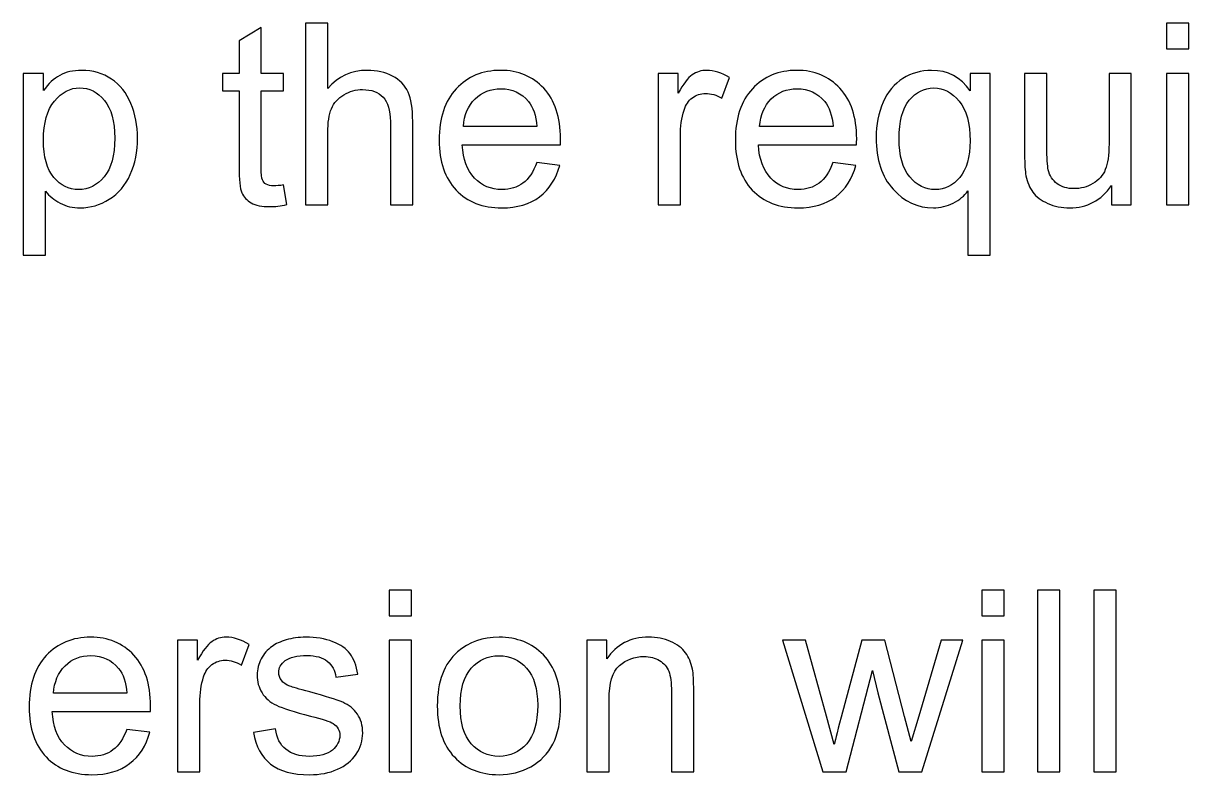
# Model space of a CAD drawing. Header units: millimetres. Extents: x -819 to 558, y -342 to 336.
# Drawn here: x -769.3 to -710.9, y -63.4 to -25.7 of the extents above; entities that cross this region are included whole.
import ezdxf

# ---------------------------------------------------------------- set-up
doc = ezdxf.new("R2010")
doc.units = ezdxf.units.MM
doc.header["$MEASUREMENT"] = 0
doc.layers.add('#Layer 1', color=7, linetype='Continuous')

msp = doc.modelspace()

# ---------------------------------------------------------------- linework, layer by layer
at = {"layer": '#Layer 1', "color": 250}
for points, knots in [([(-756.2253, -33.8269), (-756.2253, -33.8269), (-756.0644, -34.8133), (-756.0644, -34.8133), (-756.0644, -34.8133), (-756.3777, -34.8789), (-756.6592, -34.9128), (-756.9069, -34.9128), (-756.9069, -34.9128), (-757.3133, -34.9128), (-757.6265, -34.8493), (-757.8509, -34.7202), (-757.8509, -34.7202), (-758.0732, -34.5932), (-758.2298, -34.4238), (-758.3208, -34.2143), (-758.3208, -34.2143), (-758.4118, -34.0068), (-758.4584, -33.5666), (-758.4584, -32.8977), (-758.4584, -32.8977), (-758.4584, -32.8977), (-758.4584, -29.1089), (-758.4584, -29.1089), (-758.4584, -29.1089), (-758.4584, -29.1089), (-759.2775, -29.1089), (-759.2775, -29.1089), (-759.2775, -29.1089), (-759.2775, -29.1089), (-759.2775, -28.241), (-759.2775, -28.241), (-759.2775, -28.241), (-759.2775, -28.241), (-758.4584, -28.241), (-758.4584, -28.241), (-758.4584, -28.241), (-758.4584, -28.241), (-758.4584, -26.6091), (-758.4584, -26.6091), (-758.4584, -26.6091), (-758.4584, -26.6091), (-757.3471, -25.9402), (-757.3471, -25.9402), (-757.3471, -25.9402), (-757.3471, -25.9402), (-757.3471, -28.241), (-757.3471, -28.241), (-757.3471, -28.241), (-757.3471, -28.241), (-756.2253, -28.241), (-756.2253, -28.241), (-756.2253, -28.241), (-756.2253, -28.241), (-756.2253, -29.1089), (-756.2253, -29.1089), (-756.2253, -29.1089), (-756.2253, -29.1089), (-757.3471, -29.1089), (-757.3471, -29.1089), (-757.3471, -29.1089), (-757.3471, -29.1089), (-757.3471, -32.9591), (-757.3471, -32.9591), (-757.3471, -32.9591), (-757.3471, -33.2787), (-757.3281, -33.4819), (-757.29, -33.5729), (-757.29, -33.5729), (-757.2498, -33.6639), (-757.1863, -33.7359), (-757.0974, -33.7909), (-757.0974, -33.7909), (-757.0085, -33.8439), (-756.8815, -33.8714), (-756.7164, -33.8714), (-756.7164, -33.8714), (-756.5915, -33.8714), (-756.4285, -33.8566), (-756.2253, -33.8269)], [0, 0, 0, 0, 0.05, 0.05, 0.05, 0.05, 0.1, 0.1, 0.1, 0.1, 0.15, 0.15, 0.15, 0.15, 0.2, 0.2, 0.2, 0.2, 0.25, 0.25, 0.25, 0.25, 0.3, 0.3, 0.3, 0.3, 0.35, 0.35, 0.35, 0.35, 0.4, 0.4, 0.4, 0.4, 0.45, 0.45, 0.45, 0.45, 0.5, 0.5, 0.5, 0.5, 0.55, 0.55, 0.55, 0.55, 0.6, 0.6, 0.6, 0.6, 0.65, 0.65, 0.65, 0.65, 0.7, 0.7, 0.7, 0.7, 0.75, 0.75, 0.75, 0.75, 0.8, 0.8, 0.8, 0.8, 0.85, 0.85, 0.85, 0.85, 0.9, 0.9, 0.9, 0.9, 0.95, 0.95, 0.95, 0.95, 1, 1, 1, 1]), ([(-755.1331, -34.826), (-755.1331, -34.826), (-755.1331, -25.7349), (-755.1331, -25.7349), (-755.1331, -25.7349), (-755.1331, -25.7349), (-754.0176, -25.7349), (-754.0176, -25.7349), (-754.0176, -25.7349), (-754.0176, -25.7349), (-754.0176, -28.9967), (-754.0176, -28.9967), (-754.0176, -28.9967), (-753.4969, -28.3934), (-752.8386, -28.0908), (-752.0449, -28.0908), (-752.0449, -28.0908), (-751.558, -28.0908), (-751.1347, -28.1881), (-750.7749, -28.3807), (-750.7749, -28.3807), (-750.415, -28.5712), (-750.1568, -28.8379), (-750.0023, -29.1766), (-750.0023, -29.1766), (-749.8478, -29.5153), (-749.7695, -30.0085), (-749.7695, -30.6519), (-749.7695, -30.6519), (-749.7695, -30.6519), (-749.7695, -34.826), (-749.7695, -34.826), (-749.7695, -34.826), (-749.7695, -34.826), (-750.8871, -34.826), (-750.8871, -34.826), (-750.8871, -34.826), (-750.8871, -34.826), (-750.8871, -30.6519), (-750.8871, -30.6519), (-750.8871, -30.6519), (-750.8871, -30.0952), (-751.0077, -29.6888), (-751.249, -29.4348), (-751.249, -29.4348), (-751.4903, -29.1808), (-751.8332, -29.0517), (-752.2756, -29.0517), (-752.2756, -29.0517), (-752.6058, -29.0517), (-752.9169, -29.1385), (-753.209, -29.31), (-753.209, -29.31), (-753.5011, -29.4814), (-753.7086, -29.7142), (-753.8313, -30.0085), (-753.8313, -30.0085), (-753.9562, -30.3006), (-754.0176, -30.707), (-754.0176, -31.2234), (-754.0176, -31.2234), (-754.0176, -31.2234), (-754.0176, -34.826), (-754.0176, -34.826), (-754.0176, -34.826), (-754.0176, -34.826), (-755.1331, -34.826), (-755.1331, -34.826)], [0, 0, 0, 0, 0.0588235, 0.0588235, 0.0588235, 0.0588235, 0.1176471, 0.1176471, 0.1176471, 0.1176471, 0.1764706, 0.1764706, 0.1764706, 0.1764706, 0.2352941, 0.2352941, 0.2352941, 0.2352941, 0.2941176, 0.2941176, 0.2941176, 0.2941176, 0.3529412, 0.3529412, 0.3529412, 0.3529412, 0.4117647, 0.4117647, 0.4117647, 0.4117647, 0.4705882, 0.4705882, 0.4705882, 0.4705882, 0.5294118, 0.5294118, 0.5294118, 0.5294118, 0.5882353, 0.5882353, 0.5882353, 0.5882353, 0.6470588, 0.6470588, 0.6470588, 0.6470588, 0.7058824, 0.7058824, 0.7058824, 0.7058824, 0.7647059, 0.7647059, 0.7647059, 0.7647059, 0.8235294, 0.8235294, 0.8235294, 0.8235294, 0.8823529, 0.8823529, 0.8823529, 0.8823529, 0.9411765, 0.9411765, 0.9411765, 0.9411765, 1, 1, 1, 1]), ([(-712.0548, -27.0197), (-712.0548, -27.0197), (-712.0548, -25.7349), (-712.0548, -25.7349), (-712.0548, -25.7349), (-712.0548, -25.7349), (-710.9372, -25.7349), (-710.9372, -25.7349), (-710.9372, -25.7349), (-710.9372, -25.7349), (-710.9372, -27.0197), (-710.9372, -27.0197), (-710.9372, -27.0197), (-710.9372, -27.0197), (-712.0548, -27.0197), (-712.0548, -27.0197)], [0, 0, 0, 0, 0.25, 0.25, 0.25, 0.25, 0.5, 0.5, 0.5, 0.5, 0.75, 0.75, 0.75, 0.75, 1, 1, 1, 1]), ([(-769.2534, -37.3491), (-769.2534, -37.3491), (-769.2534, -28.241), (-769.2534, -28.241), (-769.2534, -28.241), (-769.2534, -28.241), (-768.2374, -28.241), (-768.2374, -28.241), (-768.2374, -28.241), (-768.2374, -28.241), (-768.2374, -29.0962), (-768.2374, -29.0962), (-768.2374, -29.0962), (-767.9982, -28.7617), (-767.7273, -28.5099), (-767.4246, -28.3426), (-767.4246, -28.3426), (-767.124, -28.1754), (-766.7578, -28.0908), (-766.3282, -28.0908), (-766.3282, -28.0908), (-765.7651, -28.0908), (-765.2698, -28.2368), (-764.8401, -28.5247), (-764.8401, -28.5247), (-764.4083, -28.8147), (-764.0845, -29.2232), (-763.8665, -29.7502), (-763.8665, -29.7502), (-763.6463, -30.2773), (-763.5363, -30.8551), (-763.5363, -31.4838), (-763.5363, -31.4838), (-763.5363, -32.1569), (-763.6569, -32.7644), (-763.9003, -33.3041), (-763.9003, -33.3041), (-764.1416, -33.8439), (-764.493, -34.2566), (-764.9544, -34.5445), (-764.9544, -34.5445), (-765.4159, -34.8302), (-765.9006, -34.9742), (-766.4086, -34.9742), (-766.4086, -34.9742), (-766.7811, -34.9742), (-767.1134, -34.8959), (-767.4098, -34.7392), (-767.4098, -34.7392), (-767.7061, -34.5826), (-767.9474, -34.3836), (-768.1379, -34.1444), (-768.1379, -34.1444), (-768.1379, -34.1444), (-768.1379, -37.3491), (-768.1379, -37.3491), (-768.1379, -37.3491), (-768.1379, -37.3491), (-769.2534, -37.3491), (-769.2534, -37.3491)], [0, 0, 0, 0, 0.0666667, 0.0666667, 0.0666667, 0.0666667, 0.1333333, 0.1333333, 0.1333333, 0.1333333, 0.2, 0.2, 0.2, 0.2, 0.2666667, 0.2666667, 0.2666667, 0.2666667, 0.3333333, 0.3333333, 0.3333333, 0.3333333, 0.4, 0.4, 0.4, 0.4, 0.4666667, 0.4666667, 0.4666667, 0.4666667, 0.5333333, 0.5333333, 0.5333333, 0.5333333, 0.6, 0.6, 0.6, 0.6, 0.6666667, 0.6666667, 0.6666667, 0.6666667, 0.7333333, 0.7333333, 0.7333333, 0.7333333, 0.8, 0.8, 0.8, 0.8, 0.8666667, 0.8666667, 0.8666667, 0.8666667, 0.9333333, 0.9333333, 0.9333333, 0.9333333, 1, 1, 1, 1]), ([(-743.5634, -32.7051), (-743.5634, -32.7051), (-742.4098, -32.8469), (-742.4098, -32.8469), (-742.4098, -32.8469), (-742.5919, -33.5221), (-742.9284, -34.0449), (-743.4195, -34.4175), (-743.4195, -34.4175), (-743.9127, -34.7879), (-744.5413, -34.9742), (-745.3054, -34.9742), (-745.3054, -34.9742), (-746.2685, -34.9742), (-747.0326, -34.6778), (-747.5957, -34.0852), (-747.5957, -34.0852), (-748.1608, -33.4925), (-748.4423, -32.6606), (-748.4423, -31.5896), (-748.4423, -31.5896), (-748.4423, -30.4805), (-748.1566, -29.6211), (-747.5872, -29.0094), (-747.5872, -29.0094), (-747.0157, -28.3977), (-746.277, -28.0908), (-745.3668, -28.0908), (-745.3668, -28.0908), (-744.4863, -28.0908), (-743.7666, -28.3913), (-743.2099, -28.9903), (-743.2099, -28.9903), (-742.6511, -29.5894), (-742.3717, -30.4339), (-742.3717, -31.5198), (-742.3717, -31.5198), (-742.3717, -31.5875), (-742.3738, -31.687), (-742.3781, -31.8182), (-742.3781, -31.8182), (-742.3781, -31.8182), (-747.2887, -31.8182), (-747.2887, -31.8182), (-747.2887, -31.8182), (-747.2485, -32.5421), (-747.0432, -33.0967), (-746.6749, -33.4798), (-746.6749, -33.4798), (-746.3066, -33.865), (-745.8494, -34.0576), (-745.2991, -34.0576), (-745.2991, -34.0576), (-744.8906, -34.0576), (-744.5413, -33.9497), (-744.2513, -33.7338), (-744.2513, -33.7338), (-743.9613, -33.52), (-743.7327, -33.1771), (-743.5634, -32.7051)], [0, 0, 0, 0, 0.0666667, 0.0666667, 0.0666667, 0.0666667, 0.1333333, 0.1333333, 0.1333333, 0.1333333, 0.2, 0.2, 0.2, 0.2, 0.2666667, 0.2666667, 0.2666667, 0.2666667, 0.3333333, 0.3333333, 0.3333333, 0.3333333, 0.4, 0.4, 0.4, 0.4, 0.4666667, 0.4666667, 0.4666667, 0.4666667, 0.5333333, 0.5333333, 0.5333333, 0.5333333, 0.6, 0.6, 0.6, 0.6, 0.6666667, 0.6666667, 0.6666667, 0.6666667, 0.7333333, 0.7333333, 0.7333333, 0.7333333, 0.8, 0.8, 0.8, 0.8, 0.8666667, 0.8666667, 0.8666667, 0.8666667, 0.9333333, 0.9333333, 0.9333333, 0.9333333, 1, 1, 1, 1]), ([(-737.4907, -34.826), (-737.4907, -34.826), (-737.4907, -28.241), (-737.4907, -28.241), (-737.4907, -28.241), (-737.4907, -28.241), (-736.4874, -28.241), (-736.4874, -28.241), (-736.4874, -28.241), (-736.4874, -28.241), (-736.4874, -29.238), (-736.4874, -29.238), (-736.4874, -29.238), (-736.2313, -28.7723), (-735.9942, -28.4633), (-735.7762, -28.3151), (-735.7762, -28.3151), (-735.5603, -28.167), (-735.3211, -28.0908), (-735.0608, -28.0908), (-735.0608, -28.0908), (-734.684, -28.0908), (-734.303, -28.2114), (-733.9135, -28.4506), (-733.9135, -28.4506), (-733.9135, -28.4506), (-734.2988, -29.4878), (-734.2988, -29.4878), (-734.2988, -29.4878), (-734.5697, -29.3248), (-734.8427, -29.2443), (-735.1158, -29.2443), (-735.1158, -29.2443), (-735.3613, -29.2443), (-735.5793, -29.3184), (-735.7741, -29.4645), (-735.7741, -29.4645), (-735.9688, -29.6126), (-736.1064, -29.8158), (-736.1889, -30.0762), (-736.1889, -30.0762), (-736.3138, -30.472), (-736.3752, -30.9059), (-736.3752, -31.3779), (-736.3752, -31.3779), (-736.3752, -31.3779), (-736.3752, -34.826), (-736.3752, -34.826), (-736.3752, -34.826), (-736.3752, -34.826), (-737.4907, -34.826), (-737.4907, -34.826)], [0, 0, 0, 0, 0.0769231, 0.0769231, 0.0769231, 0.0769231, 0.1538462, 0.1538462, 0.1538462, 0.1538462, 0.2307692, 0.2307692, 0.2307692, 0.2307692, 0.3076923, 0.3076923, 0.3076923, 0.3076923, 0.3846154, 0.3846154, 0.3846154, 0.3846154, 0.4615385, 0.4615385, 0.4615385, 0.4615385, 0.5384615, 0.5384615, 0.5384615, 0.5384615, 0.6153846, 0.6153846, 0.6153846, 0.6153846, 0.6923077, 0.6923077, 0.6923077, 0.6923077, 0.7692308, 0.7692308, 0.7692308, 0.7692308, 0.8461538, 0.8461538, 0.8461538, 0.8461538, 0.9230769, 0.9230769, 0.9230769, 0.9230769, 1, 1, 1, 1]), ([(-728.7425, -32.7051), (-728.7425, -32.7051), (-727.5889, -32.8469), (-727.5889, -32.8469), (-727.5889, -32.8469), (-727.771, -33.5221), (-728.1075, -34.0449), (-728.5986, -34.4175), (-728.5986, -34.4175), (-729.0918, -34.7879), (-729.7204, -34.9742), (-730.4845, -34.9742), (-730.4845, -34.9742), (-731.4476, -34.9742), (-732.2117, -34.6778), (-732.7748, -34.0852), (-732.7748, -34.0852), (-733.3399, -33.4925), (-733.6214, -32.6606), (-733.6214, -31.5896), (-733.6214, -31.5896), (-733.6214, -30.4805), (-733.3357, -29.6211), (-732.7663, -29.0094), (-732.7663, -29.0094), (-732.1948, -28.3977), (-731.4561, -28.0908), (-730.5459, -28.0908), (-730.5459, -28.0908), (-729.6654, -28.0908), (-728.9457, -28.3913), (-728.389, -28.9903), (-728.389, -28.9903), (-727.8302, -29.5894), (-727.5508, -30.4339), (-727.5508, -31.5198), (-727.5508, -31.5198), (-727.5508, -31.5875), (-727.5529, -31.687), (-727.5572, -31.8182), (-727.5572, -31.8182), (-727.5572, -31.8182), (-732.4678, -31.8182), (-732.4678, -31.8182), (-732.4678, -31.8182), (-732.4276, -32.5421), (-732.2223, -33.0967), (-731.854, -33.4798), (-731.854, -33.4798), (-731.4857, -33.865), (-731.0285, -34.0576), (-730.4782, -34.0576), (-730.4782, -34.0576), (-730.0697, -34.0576), (-729.7204, -33.9497), (-729.4304, -33.7338), (-729.4304, -33.7338), (-729.1404, -33.52), (-728.9118, -33.1771), (-728.7425, -32.7051)], [0, 0, 0, 0, 0.0666667, 0.0666667, 0.0666667, 0.0666667, 0.1333333, 0.1333333, 0.1333333, 0.1333333, 0.2, 0.2, 0.2, 0.2, 0.2666667, 0.2666667, 0.2666667, 0.2666667, 0.3333333, 0.3333333, 0.3333333, 0.3333333, 0.4, 0.4, 0.4, 0.4, 0.4666667, 0.4666667, 0.4666667, 0.4666667, 0.5333333, 0.5333333, 0.5333333, 0.5333333, 0.6, 0.6, 0.6, 0.6, 0.6666667, 0.6666667, 0.6666667, 0.6666667, 0.7333333, 0.7333333, 0.7333333, 0.7333333, 0.8, 0.8, 0.8, 0.8, 0.8666667, 0.8666667, 0.8666667, 0.8666667, 0.9333333, 0.9333333, 0.9333333, 0.9333333, 1, 1, 1, 1]), ([(-721.9882, -37.3491), (-721.9882, -37.3491), (-721.9882, -34.1254), (-721.9882, -34.1254), (-721.9882, -34.1254), (-722.1618, -34.3688), (-722.4052, -34.572), (-722.7164, -34.7329), (-722.7164, -34.7329), (-723.0296, -34.8937), (-723.362, -34.9742), (-723.7133, -34.9742), (-723.7133, -34.9742), (-724.4944, -34.9742), (-725.1675, -34.663), (-725.7305, -34.0386), (-725.7305, -34.0386), (-726.2957, -33.4142), (-726.5772, -32.559), (-726.5772, -31.4711), (-726.5772, -31.4711), (-726.5772, -30.8107), (-726.4629, -30.2159), (-726.2322, -29.691), (-726.2322, -29.691), (-726.0036, -29.166), (-725.6712, -28.7681), (-725.2352, -28.4972), (-725.2352, -28.4972), (-724.7992, -28.2262), (-724.3208, -28.0908), (-723.8001, -28.0908), (-723.8001, -28.0908), (-722.9852, -28.0908), (-722.3438, -28.4337), (-721.8761, -29.1216), (-721.8761, -29.1216), (-721.8761, -29.1216), (-721.8761, -28.241), (-721.8761, -28.241), (-721.8761, -28.241), (-721.8761, -28.241), (-720.8728, -28.241), (-720.8728, -28.241), (-720.8728, -28.241), (-720.8728, -28.241), (-720.8728, -37.3491), (-720.8728, -37.3491), (-720.8728, -37.3491), (-720.8728, -37.3491), (-721.9882, -37.3491), (-721.9882, -37.3491)], [0, 0, 0, 0, 0.0769231, 0.0769231, 0.0769231, 0.0769231, 0.1538462, 0.1538462, 0.1538462, 0.1538462, 0.2307692, 0.2307692, 0.2307692, 0.2307692, 0.3076923, 0.3076923, 0.3076923, 0.3076923, 0.3846154, 0.3846154, 0.3846154, 0.3846154, 0.4615385, 0.4615385, 0.4615385, 0.4615385, 0.5384615, 0.5384615, 0.5384615, 0.5384615, 0.6153846, 0.6153846, 0.6153846, 0.6153846, 0.6923077, 0.6923077, 0.6923077, 0.6923077, 0.7692308, 0.7692308, 0.7692308, 0.7692308, 0.8461538, 0.8461538, 0.8461538, 0.8461538, 0.9230769, 0.9230769, 0.9230769, 0.9230769, 1, 1, 1, 1]), ([(-714.8064, -34.826), (-714.8064, -34.826), (-714.8064, -33.8587), (-714.8064, -33.8587), (-714.8064, -33.8587), (-715.3208, -34.6037), (-716.0171, -34.9742), (-716.8977, -34.9742), (-716.8977, -34.9742), (-717.285, -34.9742), (-717.6491, -34.9001), (-717.9856, -34.7519), (-717.9856, -34.7519), (-718.3222, -34.6037), (-718.572, -34.4154), (-718.7349, -34.191), (-718.7349, -34.191), (-718.9, -33.9645), (-719.0143, -33.6893), (-719.08, -33.3634), (-719.08, -33.3634), (-719.1244, -33.1432), (-719.1477, -32.7961), (-719.1477, -32.3199), (-719.1477, -32.3199), (-719.1477, -32.3199), (-719.1477, -28.241), (-719.1477, -28.241), (-719.1477, -28.241), (-719.1477, -28.241), (-718.0322, -28.241), (-718.0322, -28.241), (-718.0322, -28.241), (-718.0322, -28.241), (-718.0322, -31.8923), (-718.0322, -31.8923), (-718.0322, -31.8923), (-718.0322, -32.4765), (-718.0089, -32.8681), (-717.9645, -33.0713), (-717.9645, -33.0713), (-717.8925, -33.3655), (-717.7443, -33.5941), (-717.5179, -33.7634), (-717.5179, -33.7634), (-717.2893, -33.9306), (-717.0077, -34.0132), (-716.6733, -34.0132), (-716.6733, -34.0132), (-716.3389, -34.0132), (-716.0256, -33.9285), (-715.7314, -33.7571), (-715.7314, -33.7571), (-715.4372, -33.5856), (-715.2297, -33.3507), (-715.1091, -33.0565), (-715.1091, -33.0565), (-714.9863, -32.7601), (-714.9249, -32.3304), (-714.9249, -31.7695), (-714.9249, -31.7695), (-714.9249, -31.7695), (-714.9249, -28.241), (-714.9249, -28.241), (-714.9249, -28.241), (-714.9249, -28.241), (-713.8095, -28.241), (-713.8095, -28.241), (-713.8095, -28.241), (-713.8095, -28.241), (-713.8095, -34.826), (-713.8095, -34.826), (-713.8095, -34.826), (-713.8095, -34.826), (-714.8064, -34.826), (-714.8064, -34.826)], [0, 0, 0, 0, 0.0526316, 0.0526316, 0.0526316, 0.0526316, 0.1052632, 0.1052632, 0.1052632, 0.1052632, 0.1578947, 0.1578947, 0.1578947, 0.1578947, 0.2105263, 0.2105263, 0.2105263, 0.2105263, 0.2631579, 0.2631579, 0.2631579, 0.2631579, 0.3157895, 0.3157895, 0.3157895, 0.3157895, 0.3684211, 0.3684211, 0.3684211, 0.3684211, 0.4210526, 0.4210526, 0.4210526, 0.4210526, 0.4736842, 0.4736842, 0.4736842, 0.4736842, 0.5263158, 0.5263158, 0.5263158, 0.5263158, 0.5789474, 0.5789474, 0.5789474, 0.5789474, 0.6315789, 0.6315789, 0.6315789, 0.6315789, 0.6842105, 0.6842105, 0.6842105, 0.6842105, 0.7368421, 0.7368421, 0.7368421, 0.7368421, 0.7894737, 0.7894737, 0.7894737, 0.7894737, 0.8421053, 0.8421053, 0.8421053, 0.8421053, 0.8947368, 0.8947368, 0.8947368, 0.8947368, 0.9473684, 0.9473684, 0.9473684, 0.9473684, 1, 1, 1, 1]), ([(-712.0548, -34.826), (-712.0548, -34.826), (-712.0548, -28.241), (-712.0548, -28.241), (-712.0548, -28.241), (-712.0548, -28.241), (-710.9372, -28.241), (-710.9372, -28.241), (-710.9372, -28.241), (-710.9372, -28.241), (-710.9372, -34.826), (-710.9372, -34.826), (-710.9372, -34.826), (-710.9372, -34.826), (-712.0548, -34.826), (-712.0548, -34.826)], [0, 0, 0, 0, 0.25, 0.25, 0.25, 0.25, 0.5, 0.5, 0.5, 0.5, 0.75, 0.75, 0.75, 0.75, 1, 1, 1, 1]), ([(-768.2437, -31.5706), (-768.2437, -32.4172), (-768.0723, -33.0438), (-767.7294, -33.4502), (-767.7294, -33.4502), (-767.3865, -33.8544), (-766.9695, -34.0576), (-766.4827, -34.0576), (-766.4827, -34.0576), (-765.9874, -34.0576), (-765.5619, -33.8481), (-765.2084, -33.4269), (-765.2084, -33.4269), (-764.855, -33.0078), (-764.6772, -32.358), (-764.6772, -31.4774), (-764.6772, -31.4774), (-764.6772, -30.6371), (-764.8507, -30.0106), (-765.1957, -29.5915), (-765.1957, -29.5915), (-765.5408, -29.1745), (-765.9535, -28.9649), (-766.4319, -28.9649), (-766.4319, -28.9649), (-766.9081, -28.9649), (-767.3293, -29.1872), (-767.6955, -29.6317), (-767.6955, -29.6317), (-768.0617, -30.0762), (-768.2437, -30.7239), (-768.2437, -31.5706)], [0, 0, 0, 0, 0.125, 0.125, 0.125, 0.125, 0.25, 0.25, 0.25, 0.25, 0.375, 0.375, 0.375, 0.375, 0.5, 0.5, 0.5, 0.5, 0.625, 0.625, 0.625, 0.625, 0.75, 0.75, 0.75, 0.75, 0.875, 0.875, 0.875, 0.875, 1, 1, 1, 1]), ([(-747.2274, -30.8996), (-747.2274, -30.8996), (-743.5507, -30.8996), (-743.5507, -30.8996), (-743.5507, -30.8996), (-743.5994, -30.3471), (-743.7412, -29.9301), (-743.9719, -29.655), (-743.9719, -29.655), (-744.3275, -29.2253), (-744.789, -29.0094), (-745.3541, -29.0094), (-745.3541, -29.0094), (-745.8663, -29.0094), (-746.2981, -29.1808), (-746.6474, -29.5237), (-746.6474, -29.5237), (-746.9966, -29.8666), (-747.1893, -30.326), (-747.2274, -30.8996)], [0, 0, 0, 0, 0.2, 0.2, 0.2, 0.2, 0.4, 0.4, 0.4, 0.4, 0.6, 0.6, 0.6, 0.6, 0.8, 0.8, 0.8, 0.8, 1, 1, 1, 1]), ([(-732.4065, -30.8996), (-732.4065, -30.8996), (-728.7298, -30.8996), (-728.7298, -30.8996), (-728.7298, -30.8996), (-728.7785, -30.3471), (-728.9203, -29.9301), (-729.151, -29.655), (-729.151, -29.655), (-729.5066, -29.2253), (-729.9681, -29.0094), (-730.5332, -29.0094), (-730.5332, -29.0094), (-731.0454, -29.0094), (-731.4772, -29.1808), (-731.8265, -29.5237), (-731.8265, -29.5237), (-732.1757, -29.8666), (-732.3684, -30.326), (-732.4065, -30.8996)], [0, 0, 0, 0, 0.2, 0.2, 0.2, 0.2, 0.4, 0.4, 0.4, 0.4, 0.6, 0.6, 0.6, 0.6, 0.8, 0.8, 0.8, 0.8, 1, 1, 1, 1]), ([(-725.4299, -31.5155), (-725.4299, -32.3622), (-725.2521, -32.9972), (-724.8965, -33.4205), (-724.8965, -33.4205), (-724.5409, -33.846), (-724.1155, -34.0576), (-723.6202, -34.0576), (-723.6202, -34.0576), (-723.1439, -34.0576), (-722.7354, -33.8566), (-722.3925, -33.4523), (-722.3925, -33.4523), (-722.0475, -33.0501), (-721.8761, -32.4363), (-721.8761, -31.6129), (-721.8761, -31.6129), (-721.8761, -30.7366), (-722.0581, -30.0783), (-722.42, -29.6359), (-722.42, -29.6359), (-722.782, -29.1935), (-723.2053, -28.9713), (-723.6943, -28.9713), (-723.6943, -28.9713), (-724.1769, -28.9713), (-724.5875, -29.1787), (-724.9241, -29.5894), (-724.9241, -29.5894), (-725.2606, -30), (-725.4299, -30.6413), (-725.4299, -31.5155)], [0, 0, 0, 0, 0.125, 0.125, 0.125, 0.125, 0.25, 0.25, 0.25, 0.25, 0.375, 0.375, 0.375, 0.375, 0.5, 0.5, 0.5, 0.5, 0.625, 0.625, 0.625, 0.625, 0.75, 0.75, 0.75, 0.75, 0.875, 0.875, 0.875, 0.875, 1, 1, 1, 1]), ([(-750.9378, -55.3957), (-750.9378, -55.3957), (-750.9378, -54.1109), (-750.9378, -54.1109), (-750.9378, -54.1109), (-750.9378, -54.1109), (-749.8202, -54.1109), (-749.8202, -54.1109), (-749.8202, -54.1109), (-749.8202, -54.1109), (-749.8202, -55.3957), (-749.8202, -55.3957), (-749.8202, -55.3957), (-749.8202, -55.3957), (-750.9378, -55.3957), (-750.9378, -55.3957)], [0, 0, 0, 0, 0.25, 0.25, 0.25, 0.25, 0.5, 0.5, 0.5, 0.5, 0.75, 0.75, 0.75, 0.75, 1, 1, 1, 1]), ([(-721.2897, -55.3957), (-721.2897, -55.3957), (-721.2897, -54.1109), (-721.2897, -54.1109), (-721.2897, -54.1109), (-721.2897, -54.1109), (-720.1721, -54.1109), (-720.1721, -54.1109), (-720.1721, -54.1109), (-720.1721, -54.1109), (-720.1721, -55.3957), (-720.1721, -55.3957), (-720.1721, -55.3957), (-720.1721, -55.3957), (-721.2897, -55.3957), (-721.2897, -55.3957)], [0, 0, 0, 0, 0.25, 0.25, 0.25, 0.25, 0.5, 0.5, 0.5, 0.5, 0.75, 0.75, 0.75, 0.75, 1, 1, 1, 1]), ([(-718.4978, -63.202), (-718.4978, -63.202), (-718.4978, -54.1109), (-718.4978, -54.1109), (-718.4978, -54.1109), (-718.4978, -54.1109), (-717.3823, -54.1109), (-717.3823, -54.1109), (-717.3823, -54.1109), (-717.3823, -54.1109), (-717.3823, -63.202), (-717.3823, -63.202), (-717.3823, -63.202), (-717.3823, -63.202), (-718.4978, -63.202), (-718.4978, -63.202)], [0, 0, 0, 0, 0.25, 0.25, 0.25, 0.25, 0.5, 0.5, 0.5, 0.5, 0.75, 0.75, 0.75, 0.75, 1, 1, 1, 1]), ([(-715.6763, -63.202), (-715.6763, -63.202), (-715.6763, -54.1109), (-715.6763, -54.1109), (-715.6763, -54.1109), (-715.6763, -54.1109), (-714.5608, -54.1109), (-714.5608, -54.1109), (-714.5608, -54.1109), (-714.5608, -54.1109), (-714.5608, -63.202), (-714.5608, -63.202), (-714.5608, -63.202), (-714.5608, -63.202), (-715.6763, -63.202), (-715.6763, -63.202)], [0, 0, 0, 0, 0.25, 0.25, 0.25, 0.25, 0.5, 0.5, 0.5, 0.5, 0.75, 0.75, 0.75, 0.75, 1, 1, 1, 1]), ([(-764.078, -61.0811), (-764.078, -61.0811), (-762.9244, -61.2229), (-762.9244, -61.2229), (-762.9244, -61.2229), (-763.1065, -61.8981), (-763.443, -62.4209), (-763.9341, -62.7935), (-763.9341, -62.7935), (-764.4273, -63.1639), (-765.0559, -63.3502), (-765.82, -63.3502), (-765.82, -63.3502), (-766.7831, -63.3502), (-767.5472, -63.0538), (-768.1103, -62.4612), (-768.1103, -62.4612), (-768.6754, -61.8685), (-768.9569, -61.0366), (-768.9569, -59.9656), (-768.9569, -59.9656), (-768.9569, -58.8565), (-768.6712, -57.9971), (-768.1018, -57.3854), (-768.1018, -57.3854), (-767.5303, -56.7737), (-766.7916, -56.4668), (-765.8814, -56.4668), (-765.8814, -56.4668), (-765.0009, -56.4668), (-764.2812, -56.7673), (-763.7245, -57.3663), (-763.7245, -57.3663), (-763.1657, -57.9654), (-762.8863, -58.8099), (-762.8863, -59.8958), (-762.8863, -59.8958), (-762.8863, -59.9635), (-762.8884, -60.063), (-762.8927, -60.1942), (-762.8927, -60.1942), (-762.8927, -60.1942), (-767.8033, -60.1942), (-767.8033, -60.1942), (-767.8033, -60.1942), (-767.7631, -60.9181), (-767.5578, -61.4727), (-767.1895, -61.8558), (-767.1895, -61.8558), (-766.8212, -62.241), (-766.364, -62.4336), (-765.8137, -62.4336), (-765.8137, -62.4336), (-765.4052, -62.4336), (-765.0559, -62.3257), (-764.7659, -62.1098), (-764.7659, -62.1098), (-764.4759, -61.896), (-764.2473, -61.5531), (-764.078, -61.0811)], [0, 0, 0, 0, 0.0666667, 0.0666667, 0.0666667, 0.0666667, 0.1333333, 0.1333333, 0.1333333, 0.1333333, 0.2, 0.2, 0.2, 0.2, 0.2666667, 0.2666667, 0.2666667, 0.2666667, 0.3333333, 0.3333333, 0.3333333, 0.3333333, 0.4, 0.4, 0.4, 0.4, 0.4666667, 0.4666667, 0.4666667, 0.4666667, 0.5333333, 0.5333333, 0.5333333, 0.5333333, 0.6, 0.6, 0.6, 0.6, 0.6666667, 0.6666667, 0.6666667, 0.6666667, 0.7333333, 0.7333333, 0.7333333, 0.7333333, 0.8, 0.8, 0.8, 0.8, 0.8666667, 0.8666667, 0.8666667, 0.8666667, 0.9333333, 0.9333333, 0.9333333, 0.9333333, 1, 1, 1, 1]), ([(-761.5338, -63.202), (-761.5338, -63.202), (-761.5338, -56.617), (-761.5338, -56.617), (-761.5338, -56.617), (-761.5338, -56.617), (-760.5305, -56.617), (-760.5305, -56.617), (-760.5305, -56.617), (-760.5305, -56.617), (-760.5305, -57.614), (-760.5305, -57.614), (-760.5305, -57.614), (-760.2744, -57.1483), (-760.0373, -56.8393), (-759.8193, -56.6911), (-759.8193, -56.6911), (-759.6034, -56.543), (-759.3642, -56.4668), (-759.1039, -56.4668), (-759.1039, -56.4668), (-758.7271, -56.4668), (-758.3461, -56.5874), (-757.9566, -56.8266), (-757.9566, -56.8266), (-757.9566, -56.8266), (-758.3419, -57.8638), (-758.3419, -57.8638), (-758.3419, -57.8638), (-758.6128, -57.7008), (-758.8858, -57.6203), (-759.1589, -57.6203), (-759.1589, -57.6203), (-759.4044, -57.6203), (-759.6224, -57.6944), (-759.8172, -57.8405), (-759.8172, -57.8405), (-760.0119, -57.9886), (-760.1495, -58.1918), (-760.232, -58.4522), (-760.232, -58.4522), (-760.3569, -58.848), (-760.4183, -59.2819), (-760.4183, -59.7539), (-760.4183, -59.7539), (-760.4183, -59.7539), (-760.4183, -63.202), (-760.4183, -63.202), (-760.4183, -63.202), (-760.4183, -63.202), (-761.5338, -63.202), (-761.5338, -63.202)], [0, 0, 0, 0, 0.0769231, 0.0769231, 0.0769231, 0.0769231, 0.1538462, 0.1538462, 0.1538462, 0.1538462, 0.2307692, 0.2307692, 0.2307692, 0.2307692, 0.3076923, 0.3076923, 0.3076923, 0.3076923, 0.3846154, 0.3846154, 0.3846154, 0.3846154, 0.4615385, 0.4615385, 0.4615385, 0.4615385, 0.5384615, 0.5384615, 0.5384615, 0.5384615, 0.6153846, 0.6153846, 0.6153846, 0.6153846, 0.6923077, 0.6923077, 0.6923077, 0.6923077, 0.7692308, 0.7692308, 0.7692308, 0.7692308, 0.8461538, 0.8461538, 0.8461538, 0.8461538, 0.9230769, 0.9230769, 0.9230769, 0.9230769, 1, 1, 1, 1]), ([(-757.7386, -61.2356), (-757.7386, -61.2356), (-756.6358, -61.062), (-756.6358, -61.062), (-756.6358, -61.062), (-756.5744, -61.5044), (-756.4009, -61.8431), (-756.1172, -62.0802), (-756.1172, -62.0802), (-755.8357, -62.3151), (-755.4399, -62.4336), (-754.9298, -62.4336), (-754.9298, -62.4336), (-754.4176, -62.4336), (-754.0366, -62.3278), (-753.7889, -62.1204), (-753.7889, -62.1204), (-753.5413, -61.9108), (-753.4164, -61.6653), (-753.4164, -61.3859), (-753.4164, -61.3859), (-753.4164, -61.1319), (-753.5264, -60.935), (-753.7466, -60.789), (-753.7466, -60.789), (-753.899, -60.6895), (-754.28, -60.5646), (-754.8875, -60.4122), (-754.8875, -60.4122), (-755.7045, -60.2048), (-756.2739, -60.027), (-756.5893, -59.8746), (-756.5893, -59.8746), (-756.9046, -59.7243), (-757.1459, -59.5148), (-757.3089, -59.2481), (-757.3089, -59.2481), (-757.4719, -58.9814), (-757.5545, -58.6871), (-757.5545, -58.3654), (-757.5545, -58.3654), (-757.5545, -58.0712), (-757.4867, -57.8003), (-757.3513, -57.5505), (-757.3513, -57.5505), (-757.2179, -57.2986), (-757.0338, -57.0912), (-756.803, -56.9261), (-756.803, -56.9261), (-756.6295, -56.7991), (-756.3924, -56.689), (-756.094, -56.6001), (-756.094, -56.6001), (-755.7934, -56.5112), (-755.4717, -56.4668), (-755.1288, -56.4668), (-755.1288, -56.4668), (-754.6123, -56.4668), (-754.1593, -56.543), (-753.7677, -56.6911), (-753.7677, -56.6911), (-753.3762, -56.8393), (-753.0883, -57.0404), (-752.902, -57.2944), (-752.902, -57.2944), (-752.7158, -57.5505), (-752.5888, -57.8892), (-752.5189, -58.3146), (-752.5189, -58.3146), (-752.5189, -58.3146), (-753.609, -58.4649), (-753.609, -58.4649), (-753.609, -58.4649), (-753.6598, -58.1262), (-753.8037, -57.8616), (-754.0408, -57.6711), (-754.0408, -57.6711), (-754.2779, -57.4806), (-754.6144, -57.3854), (-755.0483, -57.3854), (-755.0483, -57.3854), (-755.5606, -57.3854), (-755.9267, -57.4701), (-756.1448, -57.6394), (-756.1448, -57.6394), (-756.3649, -57.8087), (-756.475, -58.0077), (-756.475, -58.2342), (-756.475, -58.2342), (-756.475, -58.3802), (-756.4284, -58.5093), (-756.3374, -58.6258), (-756.3374, -58.6258), (-756.2464, -58.7464), (-756.1045, -58.8438), (-755.9098, -58.9242), (-755.9098, -58.9242), (-755.7976, -58.9644), (-755.4695, -59.0597), (-754.9234, -59.2078), (-754.9234, -59.2078), (-754.1339, -59.4195), (-753.5836, -59.591), (-753.2724, -59.7264), (-753.2724, -59.7264), (-752.9592, -59.8598), (-752.7136, -60.0566), (-752.5358, -60.3127), (-752.5358, -60.3127), (-752.358, -60.5689), (-752.2691, -60.8864), (-752.2691, -61.2674), (-752.2691, -61.2674), (-752.2691, -61.6399), (-752.3792, -61.9891), (-752.5951, -62.3193), (-752.5951, -62.3193), (-752.8131, -62.6474), (-753.1264, -62.9014), (-753.5349, -63.0813), (-753.5349, -63.0813), (-753.9434, -63.2613), (-754.407, -63.3502), (-754.9234, -63.3502), (-754.9234, -63.3502), (-755.7807, -63.3502), (-756.4326, -63.1724), (-756.8814, -62.8168), (-756.8814, -62.8168), (-757.3301, -62.4612), (-757.6158, -61.9341), (-757.7386, -61.2356)], [0, 0, 0, 0, 0.030303, 0.030303, 0.030303, 0.030303, 0.0606061, 0.0606061, 0.0606061, 0.0606061, 0.0909091, 0.0909091, 0.0909091, 0.0909091, 0.1212121, 0.1212121, 0.1212121, 0.1212121, 0.1515152, 0.1515152, 0.1515152, 0.1515152, 0.1818182, 0.1818182, 0.1818182, 0.1818182, 0.2121212, 0.2121212, 0.2121212, 0.2121212, 0.2424242, 0.2424242, 0.2424242, 0.2424242, 0.2727273, 0.2727273, 0.2727273, 0.2727273, 0.3030303, 0.3030303, 0.3030303, 0.3030303, 0.3333333, 0.3333333, 0.3333333, 0.3333333, 0.3636364, 0.3636364, 0.3636364, 0.3636364, 0.3939394, 0.3939394, 0.3939394, 0.3939394, 0.4242424, 0.4242424, 0.4242424, 0.4242424, 0.4545455, 0.4545455, 0.4545455, 0.4545455, 0.4848485, 0.4848485, 0.4848485, 0.4848485, 0.5151515, 0.5151515, 0.5151515, 0.5151515, 0.5454545, 0.5454545, 0.5454545, 0.5454545, 0.5757576, 0.5757576, 0.5757576, 0.5757576, 0.6060606, 0.6060606, 0.6060606, 0.6060606, 0.6363636, 0.6363636, 0.6363636, 0.6363636, 0.6666667, 0.6666667, 0.6666667, 0.6666667, 0.6969697, 0.6969697, 0.6969697, 0.6969697, 0.7272727, 0.7272727, 0.7272727, 0.7272727, 0.7575758, 0.7575758, 0.7575758, 0.7575758, 0.7878788, 0.7878788, 0.7878788, 0.7878788, 0.8181818, 0.8181818, 0.8181818, 0.8181818, 0.8484848, 0.8484848, 0.8484848, 0.8484848, 0.8787879, 0.8787879, 0.8787879, 0.8787879, 0.9090909, 0.9090909, 0.9090909, 0.9090909, 0.9393939, 0.9393939, 0.9393939, 0.9393939, 0.969697, 0.969697, 0.969697, 0.969697, 1, 1, 1, 1]), ([(-748.5375, -59.9085), (-748.5375, -58.6893), (-748.1988, -57.7854), (-747.5194, -57.1991), (-747.5194, -57.1991), (-746.9542, -56.7123), (-746.2642, -56.4668), (-745.4493, -56.4668), (-745.4493, -56.4668), (-744.5433, -56.4668), (-743.8025, -56.7631), (-743.2289, -57.3579), (-743.2289, -57.3579), (-742.6531, -57.9505), (-742.3674, -58.7697), (-742.3674, -59.8153), (-742.3674, -59.8153), (-742.3674, -60.6641), (-742.4944, -61.3309), (-742.7484, -61.8156), (-742.7484, -61.8156), (-743.0024, -62.3024), (-743.3728, -62.6792), (-743.8575, -62.948), (-743.8575, -62.948), (-744.3444, -63.2168), (-744.8735, -63.3502), (-745.4493, -63.3502), (-745.4493, -63.3502), (-746.37, -63.3502), (-747.1151, -63.0559), (-747.6845, -62.4633), (-747.6845, -62.4633), (-748.2538, -61.8727), (-748.5375, -61.0218), (-748.5375, -59.9085)], [0, 0, 0, 0, 0.1111111, 0.1111111, 0.1111111, 0.1111111, 0.2222222, 0.2222222, 0.2222222, 0.2222222, 0.3333333, 0.3333333, 0.3333333, 0.3333333, 0.4444444, 0.4444444, 0.4444444, 0.4444444, 0.5555556, 0.5555556, 0.5555556, 0.5555556, 0.6666667, 0.6666667, 0.6666667, 0.6666667, 0.7777778, 0.7777778, 0.7777778, 0.7777778, 0.8888889, 0.8888889, 0.8888889, 0.8888889, 1, 1, 1, 1]), ([(-741.0572, -63.202), (-741.0572, -63.202), (-741.0572, -56.617), (-741.0572, -56.617), (-741.0572, -56.617), (-741.0572, -56.617), (-740.0539, -56.617), (-740.0539, -56.617), (-740.0539, -56.617), (-740.0539, -56.617), (-740.0539, -57.5526), (-740.0539, -57.5526), (-740.0539, -57.5526), (-739.5692, -56.8287), (-738.8707, -56.4668), (-737.9584, -56.4668), (-737.9584, -56.4668), (-737.5605, -56.4668), (-737.1964, -56.5387), (-736.8641, -56.6805), (-736.8641, -56.6805), (-736.5296, -56.8245), (-736.282, -57.0107), (-736.1169, -57.2436), (-736.1169, -57.2436), (-735.9497, -57.4743), (-735.8354, -57.7495), (-735.7676, -58.067), (-735.7676, -58.067), (-735.7274, -58.2744), (-735.7063, -58.6363), (-735.7063, -59.1528), (-735.7063, -59.1528), (-735.7063, -59.1528), (-735.7063, -63.202), (-735.7063, -63.202), (-735.7063, -63.202), (-735.7063, -63.202), (-736.8239, -63.202), (-736.8239, -63.202), (-736.8239, -63.202), (-736.8239, -63.202), (-736.8239, -59.1951), (-736.8239, -59.1951), (-736.8239, -59.1951), (-736.8239, -58.7422), (-736.8662, -58.4014), (-736.953, -58.1749), (-736.953, -58.1749), (-737.0398, -57.9505), (-737.1943, -57.7706), (-737.4144, -57.6373), (-737.4144, -57.6373), (-737.6367, -57.5018), (-737.8949, -57.4341), (-738.1933, -57.4341), (-738.1933, -57.4341), (-738.6696, -57.4341), (-739.0781, -57.5865), (-739.4252, -57.887), (-739.4252, -57.887), (-739.7703, -58.1897), (-739.9417, -58.7612), (-739.9417, -59.6058), (-739.9417, -59.6058), (-739.9417, -59.6058), (-739.9417, -63.202), (-739.9417, -63.202), (-739.9417, -63.202), (-739.9417, -63.202), (-741.0572, -63.202), (-741.0572, -63.202)], [0, 0, 0, 0, 0.0555556, 0.0555556, 0.0555556, 0.0555556, 0.1111111, 0.1111111, 0.1111111, 0.1111111, 0.1666667, 0.1666667, 0.1666667, 0.1666667, 0.2222222, 0.2222222, 0.2222222, 0.2222222, 0.2777778, 0.2777778, 0.2777778, 0.2777778, 0.3333333, 0.3333333, 0.3333333, 0.3333333, 0.3888889, 0.3888889, 0.3888889, 0.3888889, 0.4444444, 0.4444444, 0.4444444, 0.4444444, 0.5, 0.5, 0.5, 0.5, 0.5555556, 0.5555556, 0.5555556, 0.5555556, 0.6111111, 0.6111111, 0.6111111, 0.6111111, 0.6666667, 0.6666667, 0.6666667, 0.6666667, 0.7222222, 0.7222222, 0.7222222, 0.7222222, 0.7777778, 0.7777778, 0.7777778, 0.7777778, 0.8333333, 0.8333333, 0.8333333, 0.8333333, 0.8888889, 0.8888889, 0.8888889, 0.8888889, 0.9444444, 0.9444444, 0.9444444, 0.9444444, 1, 1, 1, 1]), ([(-750.9378, -63.202), (-750.9378, -63.202), (-750.9378, -56.617), (-750.9378, -56.617), (-750.9378, -56.617), (-750.9378, -56.617), (-749.8202, -56.617), (-749.8202, -56.617), (-749.8202, -56.617), (-749.8202, -56.617), (-749.8202, -63.202), (-749.8202, -63.202), (-749.8202, -63.202), (-749.8202, -63.202), (-750.9378, -63.202), (-750.9378, -63.202)], [0, 0, 0, 0, 0.25, 0.25, 0.25, 0.25, 0.5, 0.5, 0.5, 0.5, 0.75, 0.75, 0.75, 0.75, 1, 1, 1, 1]), ([(-729.2504, -63.202), (-729.2504, -63.202), (-731.2655, -56.617), (-731.2655, -56.617), (-731.2655, -56.617), (-731.2655, -56.617), (-730.1119, -56.617), (-730.1119, -56.617), (-730.1119, -56.617), (-730.1119, -56.617), (-729.0642, -60.4186), (-729.0642, -60.4186), (-729.0642, -60.4186), (-729.0642, -60.4186), (-728.6747, -61.8325), (-728.6747, -61.8325), (-728.6747, -61.8325), (-728.6578, -61.7605), (-728.5435, -61.3076), (-728.3339, -60.4736), (-728.3339, -60.4736), (-728.3339, -60.4736), (-727.2862, -56.617), (-727.2862, -56.617), (-727.2862, -56.617), (-727.2862, -56.617), (-726.1389, -56.617), (-726.1389, -56.617), (-726.1389, -56.617), (-726.1389, -56.617), (-725.1526, -60.4355), (-725.1526, -60.4355), (-725.1526, -60.4355), (-725.1526, -60.4355), (-724.8224, -61.6949), (-724.8224, -61.6949), (-724.8224, -61.6949), (-724.8224, -61.6949), (-724.4456, -60.4228), (-724.4456, -60.4228), (-724.4456, -60.4228), (-724.4456, -60.4228), (-723.3174, -56.617), (-723.3174, -56.617), (-723.3174, -56.617), (-723.3174, -56.617), (-722.2316, -56.617), (-722.2316, -56.617), (-722.2316, -56.617), (-722.2316, -56.617), (-724.2911, -63.202), (-724.2911, -63.202), (-724.2911, -63.202), (-724.2911, -63.202), (-725.4489, -63.202), (-725.4489, -63.202), (-725.4489, -63.202), (-725.4489, -63.202), (-726.4966, -59.2586), (-726.4966, -59.2586), (-726.4966, -59.2586), (-726.4966, -59.2586), (-726.7528, -58.1347), (-726.7528, -58.1347), (-726.7528, -58.1347), (-726.7528, -58.1347), (-728.0841, -63.202), (-728.0841, -63.202), (-728.0841, -63.202), (-728.0841, -63.202), (-729.2504, -63.202), (-729.2504, -63.202)], [0, 0, 0, 0, 0.0555556, 0.0555556, 0.0555556, 0.0555556, 0.1111111, 0.1111111, 0.1111111, 0.1111111, 0.1666667, 0.1666667, 0.1666667, 0.1666667, 0.2222222, 0.2222222, 0.2222222, 0.2222222, 0.2777778, 0.2777778, 0.2777778, 0.2777778, 0.3333333, 0.3333333, 0.3333333, 0.3333333, 0.3888889, 0.3888889, 0.3888889, 0.3888889, 0.4444444, 0.4444444, 0.4444444, 0.4444444, 0.5, 0.5, 0.5, 0.5, 0.5555556, 0.5555556, 0.5555556, 0.5555556, 0.6111111, 0.6111111, 0.6111111, 0.6111111, 0.6666667, 0.6666667, 0.6666667, 0.6666667, 0.7222222, 0.7222222, 0.7222222, 0.7222222, 0.7777778, 0.7777778, 0.7777778, 0.7777778, 0.8333333, 0.8333333, 0.8333333, 0.8333333, 0.8888889, 0.8888889, 0.8888889, 0.8888889, 0.9444444, 0.9444444, 0.9444444, 0.9444444, 1, 1, 1, 1]), ([(-721.2897, -63.202), (-721.2897, -63.202), (-721.2897, -56.617), (-721.2897, -56.617), (-721.2897, -56.617), (-721.2897, -56.617), (-720.1721, -56.617), (-720.1721, -56.617), (-720.1721, -56.617), (-720.1721, -56.617), (-720.1721, -63.202), (-720.1721, -63.202), (-720.1721, -63.202), (-720.1721, -63.202), (-721.2897, -63.202), (-721.2897, -63.202)], [0, 0, 0, 0, 0.25, 0.25, 0.25, 0.25, 0.5, 0.5, 0.5, 0.5, 0.75, 0.75, 0.75, 0.75, 1, 1, 1, 1]), ([(-767.742, -59.2756), (-767.742, -59.2756), (-764.0653, -59.2756), (-764.0653, -59.2756), (-764.0653, -59.2756), (-764.114, -58.7231), (-764.2558, -58.3061), (-764.4865, -58.031), (-764.4865, -58.031), (-764.8421, -57.6013), (-765.3036, -57.3854), (-765.8687, -57.3854), (-765.8687, -57.3854), (-766.3809, -57.3854), (-766.8127, -57.5568), (-767.162, -57.8997), (-767.162, -57.8997), (-767.5112, -58.2426), (-767.7039, -58.702), (-767.742, -59.2756)], [0, 0, 0, 0, 0.2, 0.2, 0.2, 0.2, 0.4, 0.4, 0.4, 0.4, 0.6, 0.6, 0.6, 0.6, 0.8, 0.8, 0.8, 0.8, 1, 1, 1, 1]), ([(-747.3902, -59.9085), (-747.3902, -60.753), (-747.2061, -61.3838), (-746.8378, -61.8029), (-746.8378, -61.8029), (-746.4695, -62.2241), (-746.0059, -62.4336), (-745.4493, -62.4336), (-745.4493, -62.4336), (-744.8947, -62.4336), (-744.4333, -62.222), (-744.065, -61.8008), (-744.065, -61.8008), (-743.6988, -61.3795), (-743.5146, -60.7361), (-743.5146, -59.8725), (-743.5146, -59.8725), (-743.5146, -59.0576), (-743.6988, -58.4395), (-744.0692, -58.0204), (-744.0692, -58.0204), (-744.4396, -57.6013), (-744.8989, -57.3917), (-745.4493, -57.3917), (-745.4493, -57.3917), (-746.0059, -57.3917), (-746.4695, -57.6013), (-746.8378, -58.0183), (-746.8378, -58.0183), (-747.2061, -58.4353), (-747.3902, -59.066), (-747.3902, -59.9085)], [0, 0, 0, 0, 0.125, 0.125, 0.125, 0.125, 0.25, 0.25, 0.25, 0.25, 0.375, 0.375, 0.375, 0.375, 0.5, 0.5, 0.5, 0.5, 0.625, 0.625, 0.625, 0.625, 0.75, 0.75, 0.75, 0.75, 0.875, 0.875, 0.875, 0.875, 1, 1, 1, 1])]:
    msp.add_open_spline(points, degree=3, knots=knots, dxfattribs=at)

doc.saveas('drawing.dxf')
